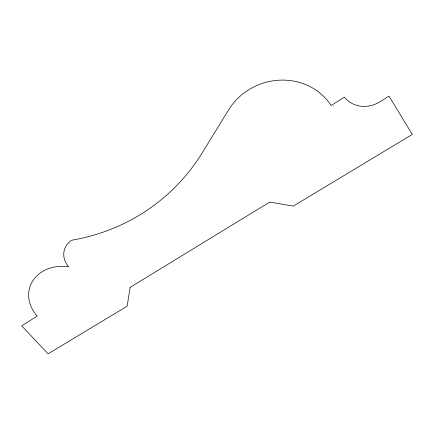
<?xml version="1.0" encoding="UTF-8"?>
<svg xmlns="http://www.w3.org/2000/svg" width="434" height="434" viewBox="0 0 434 434"><rect width="100%" height="100%" fill="white"/><g stroke="black" fill="none" stroke-linecap="round" stroke-linejoin="round"><path stroke-width="0.65" d="M130.124 287.351L127.151 306.187L48.055 353.84L21.7 325.798L37.243 316.082A37.395 31.27 15.8 0 1 32.772 280.874A37.395 31.27 15.8 0 1 68.643 266.801A21.792 18.825 16.3 0 1 71.632 240.235A232.998 208.868 49.5 0 0 202.548 152.339L228.615 109.856A60.066 55.867 -19.4 0 1 331.137 105.549L344.422 97.086A28.335 25.525 -36.6 0 0 379.365 102.158L389 96.136L412.3 134.41L293.341 206.074L269.698 202.092L130.124 287.351"/></g></svg>
